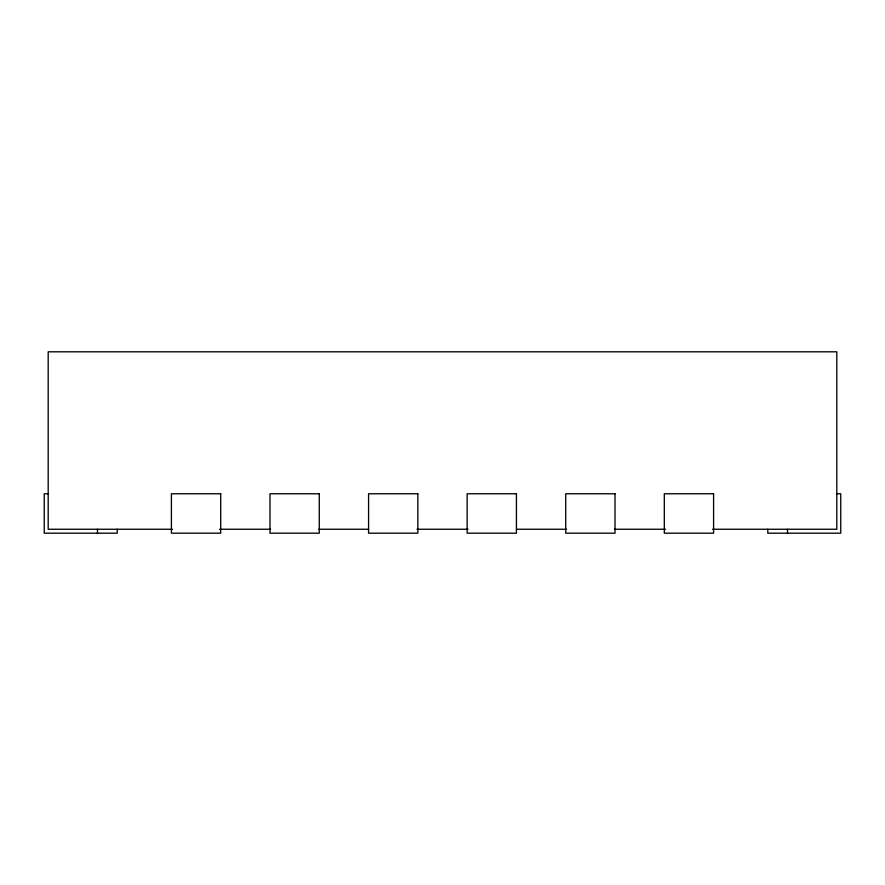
<?xml version="1.0" encoding="UTF-8"?>
<svg xmlns="http://www.w3.org/2000/svg" width="885" height="885" viewBox="0 0 885 885"><rect width="100%" height="100%" fill="white"/><g stroke="black" fill="none" stroke-linecap="round" stroke-linejoin="round"><path stroke-width="1.33" d="M48.188 493.764L44.25 493.764L44.25 533.19L117.196 533.19L117.196 529.252M836.812 493.764L840.75 493.764L840.75 533.19L767.804 533.19L767.804 529.252M172.498 529.252L48.188 529.252L48.188 351.81L836.812 351.81L836.812 529.252L712.502 529.252M219.447 529.252L270.556 529.252M318.755 529.252L368.614 529.252M416.923 529.252L468.077 529.252M516.386 529.252L566.566 529.252M614.444 529.252L665.553 529.252M787.517 529.252L787.517 533.19M97.483 529.252L97.483 533.19M220.697 493.764L171.413 493.764L171.413 533.19L220.697 533.19L220.697 493.764M319.275 493.764L269.991 493.764L269.991 533.19L319.275 533.19L319.275 493.764M417.853 493.764L368.569 493.764L368.569 533.19L417.853 533.19L417.853 493.764M516.431 493.764L467.147 493.764L467.147 533.19L516.431 533.19L516.431 493.764M615.009 493.764L565.725 493.764L565.725 533.19L615.009 533.19L615.009 493.764M713.587 493.764L664.303 493.764L664.303 533.19L713.587 533.19L713.587 493.764"/></g></svg>
